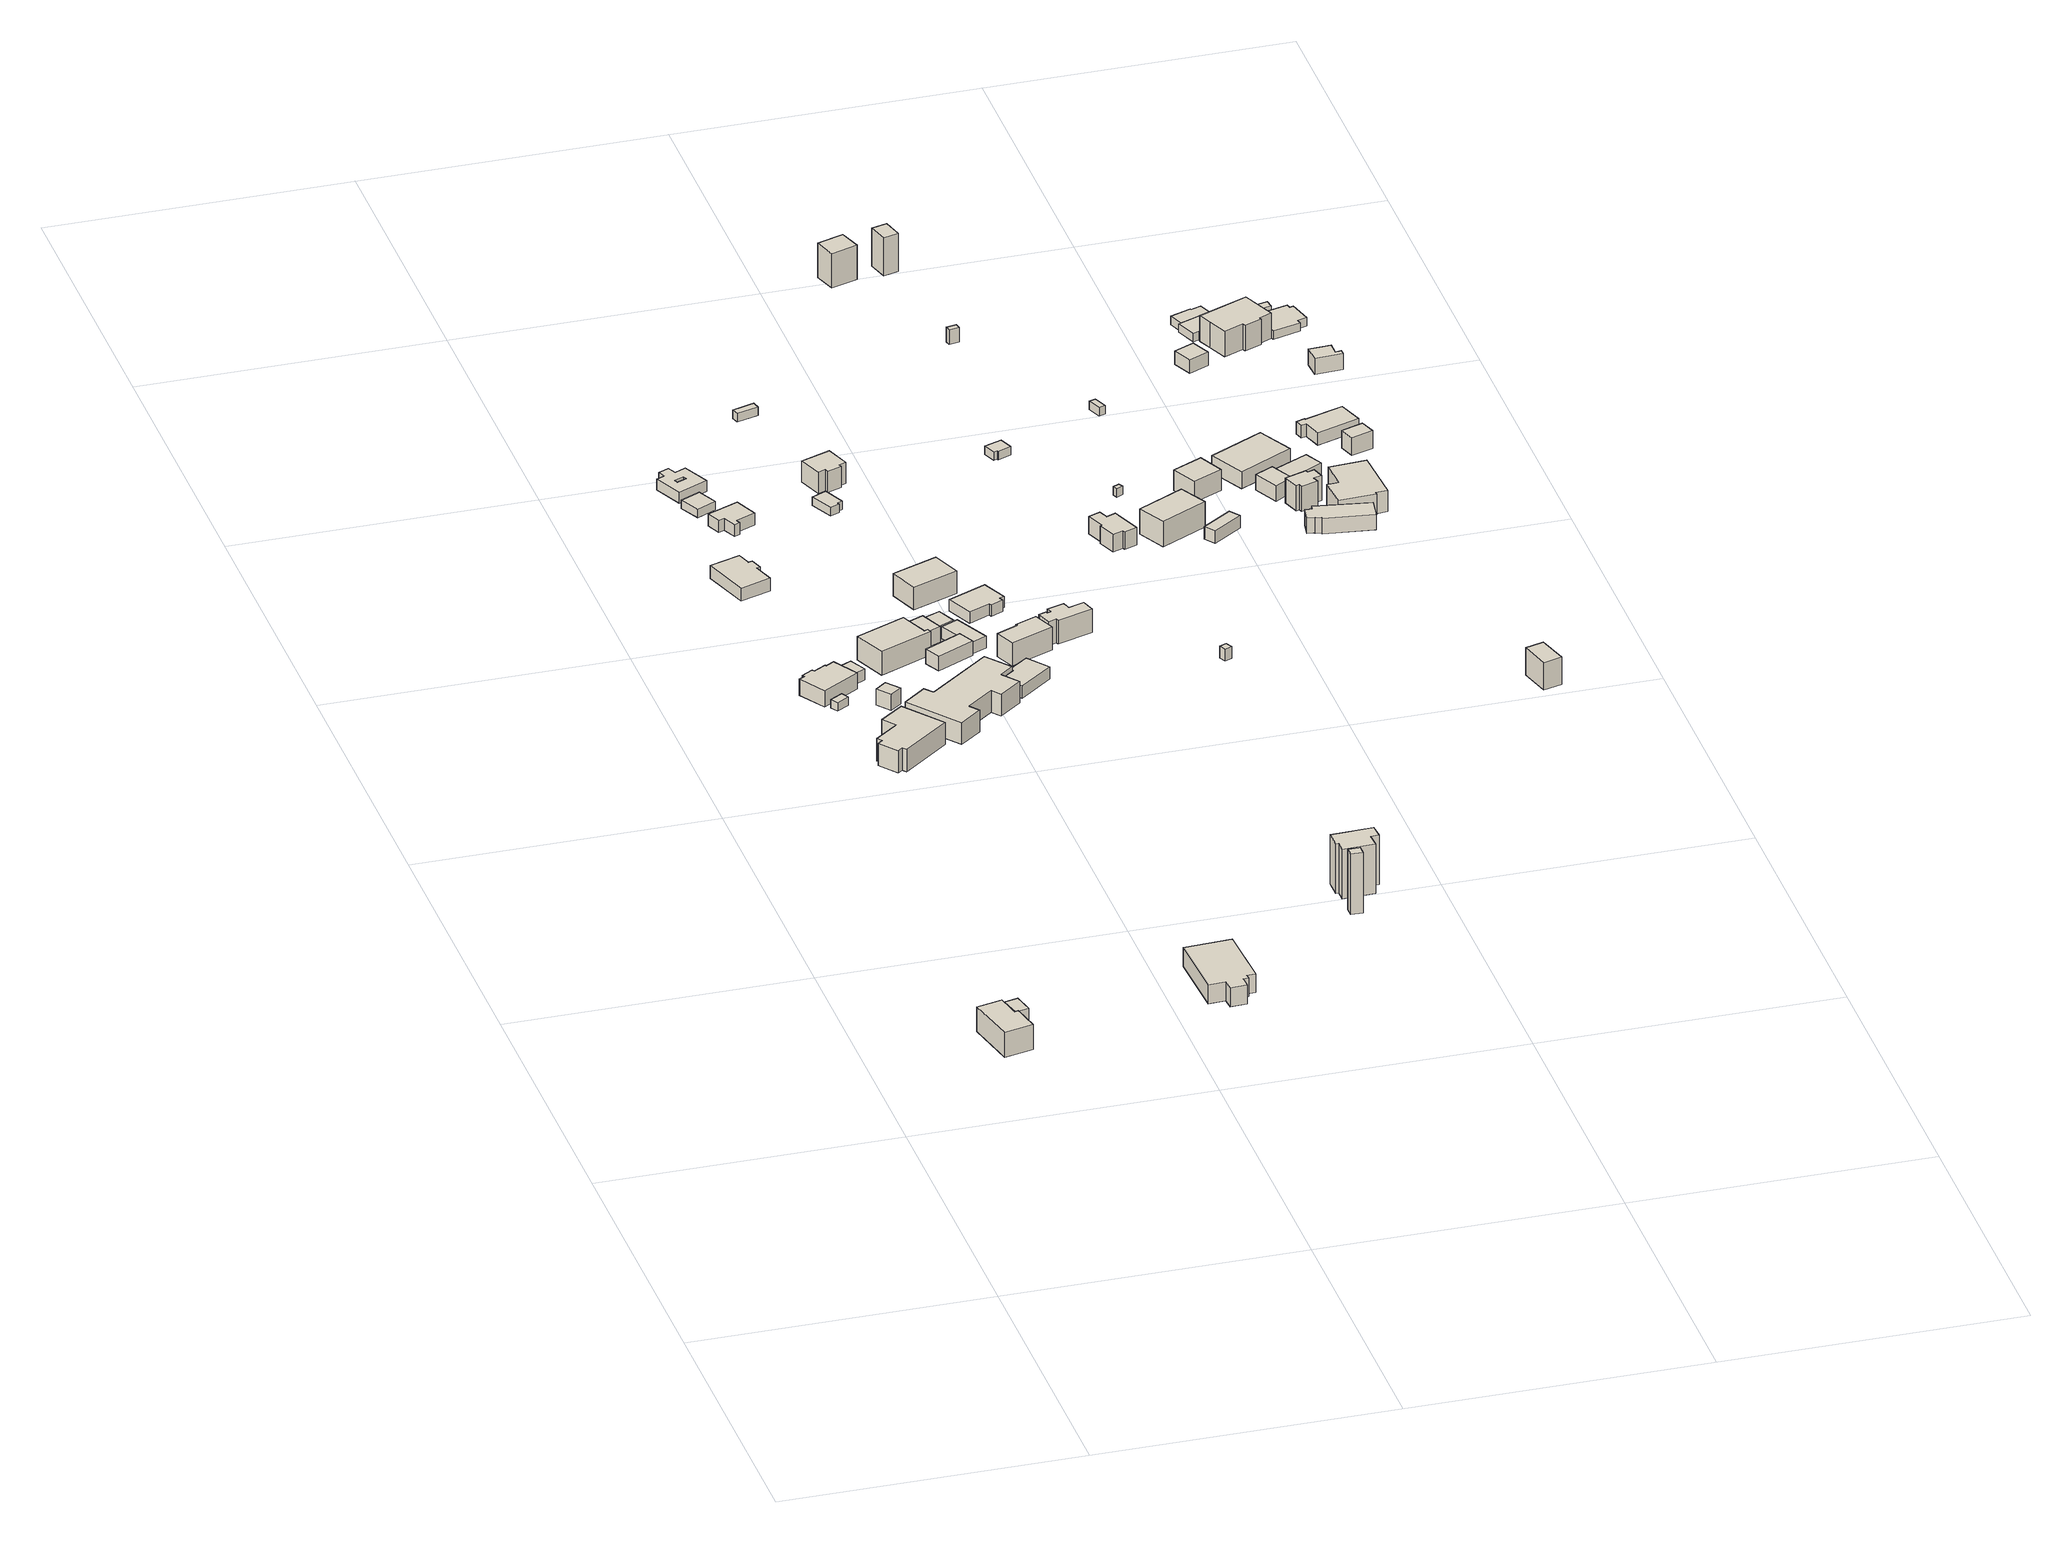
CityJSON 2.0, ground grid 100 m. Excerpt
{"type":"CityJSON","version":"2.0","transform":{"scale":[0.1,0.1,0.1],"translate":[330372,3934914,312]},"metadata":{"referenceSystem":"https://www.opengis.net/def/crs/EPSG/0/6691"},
"CityObjects":{
"building1":{"type":"Building","attributes":{"measuredHeight":9.1,"BuildingIDAttribute.prefecture":"14","BuildingIDAttribute.city":"14151","BuildingDetailAttribute.surveyYear":2015,"BuildingLandSlideRiskAttribute.description":"1","BuildingLandSlideRiskAttribute.areaType":"1"},"geometry":[{"type":"Solid","lod":"1","boundaries":[[[[0,1,2,3,4,5]],[[4,6,7,5]],[[3,8,6,4]],[[2,9,8,3]],[[1,10,9,2]],[[0,11,10,1]],[[5,7,11,0]],[[6,8,9,10,11,7]]]]}]},
"building2":{"type":"Building","attributes":{"usage":"421","measuredHeight":8.4,"storeysAboveGround":2,"BuildingIDAttribute.prefecture":"14","BuildingIDAttribute.city":"14151","BuildingDetailAttribute.totalFloorArea":45.52,"BuildingDetailAttribute.buildingFootprintArea":22.76,"BuildingDetailAttribute.buildingStructureType":"610","BuildingDetailAttribute.buildingStructureOrgType":"2","BuildingDetailAttribute.orgUsage":"120","BuildingDetailAttribute.surveyYear":2015,"BuildingLandSlideRiskAttribute.description":"1","BuildingLandSlideRiskAttribute.areaType":"1"},"geometry":[{"type":"Solid","lod":"1","boundaries":[[[[12,13,14,15]],[[14,16,17,15]],[[13,18,16,14]],[[12,19,18,13]],[[15,17,19,12]],[[16,18,19,17]]]]}]},
"building3":{"type":"Building","attributes":{"measuredHeight":7.9,"BuildingIDAttribute.prefecture":"14","BuildingIDAttribute.city":"14151","BuildingDetailAttribute.surveyYear":2015,"BuildingLandSlideRiskAttribute.description":"1","BuildingLandSlideRiskAttribute.areaType":"1"},"geometry":[{"type":"Solid","lod":"1","boundaries":[[[[20,21,22,23,24,25,26,27,28,29]],[[28,30,31,29]],[[27,32,30,28]],[[26,33,32,27]],[[25,34,33,26]],[[24,35,34,25]],[[23,36,35,24]],[[22,37,36,23]],[[21,38,37,22]],[[20,39,38,21]],[[29,31,39,20]],[[30,32,33,34,35,36,37,38,39,31]]]]}]},
"building4":{"type":"Building","attributes":{"BuildingIDAttribute.prefecture":"14","BuildingIDAttribute.city":"14151","BuildingDetailAttribute.surveyYear":2015,"BuildingLandSlideRiskAttribute.description":"1","BuildingLandSlideRiskAttribute.areaType":"1"},"geometry":[{"type":"Solid","lod":"1","boundaries":[[[[40,41,42,43]],[[42,44,45,43]],[[41,46,44,42]],[[40,47,46,41]],[[43,45,47,40]],[[44,46,47,45]]]]}]},
"building5":{"type":"Building","attributes":{"usage":"402","measuredHeight":10.3,"storeysAboveGround":2,"BuildingIDAttribute.prefecture":"14","BuildingIDAttribute.city":"14151","BuildingDetailAttribute.totalFloorArea":345.62,"BuildingDetailAttribute.buildingFootprintArea":172.81,"BuildingDetailAttribute.buildingStructureType":"601","BuildingDetailAttribute.buildingStructureOrgType":"1","BuildingDetailAttribute.orgUsage":"71","BuildingDetailAttribute.surveyYear":2015,"BuildingLandSlideRiskAttribute.description":"1","BuildingLandSlideRiskAttribute.areaType":"1"},"geometry":[{"type":"Solid","lod":"1","boundaries":[[[[48,49,50,51,52,53,54,55,56,57]],[[56,58,59,57]],[[55,60,58,56]],[[54,61,60,55]],[[53,62,61,54]],[[52,63,62,53]],[[51,64,63,52]],[[50,65,64,51]],[[49,66,65,50]],[[48,67,66,49]],[[57,59,67,48]],[[58,60,61,62,63,64,65,66,67,59]]]]}]},
"building6":{"type":"Building","attributes":{"usage":"451","measuredHeight":7.7,"storeysAboveGround":2,"BuildingIDAttribute.prefecture":"14","BuildingIDAttribute.city":"14151","BuildingDetailAttribute.totalFloorArea":392.8,"BuildingDetailAttribute.buildingFootprintArea":196.4,"BuildingDetailAttribute.buildingStructureType":"601","BuildingDetailAttribute.buildingStructureOrgType":"1","BuildingDetailAttribute.orgUsage":"200","BuildingDetailAttribute.surveyYear":2015,"BuildingLandSlideRiskAttribute.description":"1","BuildingLandSlideRiskAttribute.areaType":"1"},"geometry":[{"type":"Solid","lod":"1","boundaries":[[[[68,69,70,71,72,73,74,75,76,77]],[[76,78,79,77]],[[75,80,78,76]],[[74,81,80,75]],[[73,82,81,74]],[[72,83,82,73]],[[71,84,83,72]],[[70,85,84,71]],[[69,86,85,70]],[[68,87,86,69]],[[77,79,87,68]],[[78,80,81,82,83,84,85,86,87,79]]]]}]},
"building7":{"type":"Building","attributes":{"measuredHeight":6.1,"BuildingIDAttribute.prefecture":"14","BuildingIDAttribute.city":"14151","BuildingDetailAttribute.surveyYear":2015,"BuildingLandSlideRiskAttribute.description":"1","BuildingLandSlideRiskAttribute.areaType":"1"},"geometry":[{"type":"Solid","lod":"1","boundaries":[[[[88,89,90,91]],[[90,92,93,91]],[[89,94,92,90]],[[88,95,94,89]],[[91,93,95,88]],[[92,94,95,93]]]]}]},
"building8":{"type":"Building","attributes":{"measuredHeight":4.6,"BuildingIDAttribute.prefecture":"14","BuildingIDAttribute.city":"14151","BuildingDetailAttribute.surveyYear":2015,"BuildingLandSlideRiskAttribute.description":"1","BuildingLandSlideRiskAttribute.areaType":"1"},"geometry":[{"type":"Solid","lod":"1","boundaries":[[[[96,97,98,99]],[[98,100,101,99]],[[97,102,100,98]],[[96,103,102,97]],[[99,101,103,96]],[[100,102,103,101]]]]}]},
"building9":{"type":"Building","attributes":{"measuredHeight":5.6,"BuildingIDAttribute.prefecture":"14","BuildingIDAttribute.city":"14151","BuildingDetailAttribute.surveyYear":2015},"geometry":[{"type":"Solid","lod":"1","boundaries":[[[[104,105,106,107,108,109,110,111]],[[110,112,113,111]],[[109,114,112,110]],[[108,115,114,109]],[[107,116,115,108]],[[106,117,116,107]],[[105,118,117,106]],[[104,119,118,105]],[[111,113,119,104]],[[112,114,115,116,117,118,119,113]]]]}]},
"building10":{"type":"Building","attributes":{"measuredHeight":11,"BuildingIDAttribute.prefecture":"14","BuildingIDAttribute.city":"14151","BuildingDetailAttribute.surveyYear":2015,"BuildingLandSlideRiskAttribute.description":"1","BuildingLandSlideRiskAttribute.areaType":"1"},"geometry":[{"type":"Solid","lod":"1","boundaries":[[[[120,121,122,123,124,125,126,127,128,129,130,131]],[[130,132,133,131]],[[129,134,132,130]],[[128,135,134,129]],[[127,136,135,128]],[[126,137,136,127]],[[125,138,137,126]],[[124,139,138,125]],[[123,140,139,124]],[[122,141,140,123]],[[121,142,141,122]],[[120,143,142,121]],[[131,133,143,120]],[[132,134,135,136,137,138,139,140,141,142,143,133]]]]}]},
"building11":{"type":"Building","attributes":{"usage":"411","measuredHeight":10.4,"storeysAboveGround":2,"BuildingIDAttribute.prefecture":"14","BuildingIDAttribute.city":"14151","BuildingDetailAttribute.totalFloorArea":304.57,"BuildingDetailAttribute.buildingFootprintArea":152.29,"BuildingDetailAttribute.buildingStructureType":"601","BuildingDetailAttribute.buildingStructureOrgType":"1","BuildingDetailAttribute.orgUsage":"10","BuildingDetailAttribute.surveyYear":2015,"BuildingLandSlideRiskAttribute.description":"1","BuildingLandSlideRiskAttribute.areaType":"1"},"geometry":[{"type":"Solid","lod":"1","boundaries":[[[[144,145,146,147,148,149]],[[148,150,151,149]],[[147,152,150,148]],[[146,153,152,147]],[[145,154,153,146]],[[144,155,154,145]],[[149,151,155,144]],[[150,152,153,154,155,151]]]]}]},
"building12":{"type":"Building","attributes":{"usage":"411","storeysAboveGround":1,"BuildingIDAttribute.prefecture":"14","BuildingIDAttribute.city":"14151","BuildingDetailAttribute.totalFloorArea":54.32,"BuildingDetailAttribute.buildingFootprintArea":54.32,"BuildingDetailAttribute.buildingStructureType":"610","BuildingDetailAttribute.buildingStructureOrgType":"2","BuildingDetailAttribute.orgUsage":"10","BuildingDetailAttribute.surveyYear":2015},"geometry":[{"type":"Solid","lod":"1","boundaries":[[[[156,157,158,159]],[[158,160,161,159]],[[157,162,160,158]],[[156,163,162,157]],[[159,161,163,156]],[[160,162,163,161]]]]}]},
"building13":{"type":"Building","attributes":{"measuredHeight":21.6,"BuildingIDAttribute.prefecture":"14","BuildingIDAttribute.city":"14151","BuildingDetailAttribute.surveyYear":2015,"BuildingLandSlideRiskAttribute.description":"1","BuildingLandSlideRiskAttribute.areaType":"1"},"geometry":[{"type":"Solid","lod":"1","boundaries":[[[[164,165,166,167]],[[166,168,169,167]],[[165,170,168,166]],[[164,171,170,165]],[[167,169,171,164]],[[168,170,171,169]]]]}]},
"building14":{"type":"Building","attributes":{"usage":"411","measuredHeight":4.2,"storeysAboveGround":1,"BuildingIDAttribute.prefecture":"14","BuildingIDAttribute.city":"14151","BuildingDetailAttribute.totalFloorArea":102.5,"BuildingDetailAttribute.buildingFootprintArea":102.5,"BuildingDetailAttribute.buildingStructureType":"601","BuildingDetailAttribute.buildingStructureOrgType":"1","BuildingDetailAttribute.orgUsage":"10","BuildingDetailAttribute.surveyYear":2015},"geometry":[{"type":"Solid","lod":"1","boundaries":[[[[172,173,174,175,176,177,178,179],[180,181,182,183]],[[178,184,185,179]],[[177,186,184,178]],[[176,187,186,177]],[[175,188,187,176]],[[174,189,188,175]],[[173,190,189,174]],[[172,191,190,173]],[[179,185,191,172]],[[182,192,193,183]],[[181,194,192,182]],[[180,195,194,181]],[[183,193,195,180]],[[184,186,187,188,189,190,191,185],[192,194,195,193]]]]}]},
"building15":{"type":"Building","attributes":{"usage":"411","measuredHeight":5.5,"storeysAboveGround":1,"BuildingIDAttribute.prefecture":"14","BuildingIDAttribute.city":"14151","BuildingDetailAttribute.totalFloorArea":79.66,"BuildingDetailAttribute.buildingFootprintArea":79.66,"BuildingDetailAttribute.buildingStructureType":"601","BuildingDetailAttribute.buildingStructureOrgType":"1","BuildingDetailAttribute.orgUsage":"10","BuildingDetailAttribute.surveyYear":2015},"geometry":[{"type":"Solid","lod":"1","boundaries":[[[[196,197,198,199,200,201,202,203]],[[202,204,205,203]],[[201,206,204,202]],[[200,207,206,201]],[[199,208,207,200]],[[198,209,208,199]],[[197,210,209,198]],[[196,211,210,197]],[[203,205,211,196]],[[204,206,207,208,209,210,211,205]]]]}]},
"building16":{"type":"Building","attributes":{"usage":"411","measuredHeight":6,"storeysAboveGround":2,"BuildingIDAttribute.prefecture":"14","BuildingIDAttribute.city":"14151","BuildingDetailAttribute.totalFloorArea":117.2,"BuildingDetailAttribute.buildingFootprintArea":58.6,"BuildingDetailAttribute.buildingStructureType":"601","BuildingDetailAttribute.buildingStructureOrgType":"1","BuildingDetailAttribute.orgUsage":"10","BuildingDetailAttribute.surveyYear":2015,"BuildingLandSlideRiskAttribute.description":"1","BuildingLandSlideRiskAttribute.areaType":"1"},"geometry":[{"type":"Solid","lod":"1","boundaries":[[[[212,213,214,215]],[[214,216,217,215]],[[213,218,216,214]],[[212,219,218,213]],[[215,217,219,212]],[[216,218,219,217]]]]}]},
"building17":{"type":"Building","attributes":{"usage":"411","measuredHeight":6.8,"storeysAboveGround":2,"BuildingIDAttribute.prefecture":"14","BuildingIDAttribute.city":"14151","BuildingDetailAttribute.totalFloorArea":72.19,"BuildingDetailAttribute.buildingFootprintArea":36.1,"BuildingDetailAttribute.buildingStructureType":"601","BuildingDetailAttribute.buildingStructureOrgType":"1","BuildingDetailAttribute.orgUsage":"10","BuildingDetailAttribute.surveyYear":2015,"BuildingLandSlideRiskAttribute.description":"1","BuildingLandSlideRiskAttribute.areaType":"1"},"geometry":[{"type":"Solid","lod":"1","boundaries":[[[[220,221,222,223]],[[222,224,225,223]],[[221,226,224,222]],[[220,227,226,221]],[[223,225,227,220]],[[224,226,227,225]]]]}]},
"building18":{"type":"Building","attributes":{"measuredHeight":5.1,"BuildingIDAttribute.prefecture":"14","BuildingIDAttribute.city":"14151","BuildingDetailAttribute.surveyYear":2015,"BuildingLandSlideRiskAttribute.description":"1","BuildingLandSlideRiskAttribute.areaType":"1"},"geometry":[{"type":"Solid","lod":"1","boundaries":[[[[228,229,230,231,232,233]],[[232,234,235,233]],[[231,236,234,232]],[[230,237,236,231]],[[229,238,237,230]],[[228,239,238,229]],[[233,235,239,228]],[[234,236,237,238,239,235]]]]}]},
"building19":{"type":"Building","attributes":{"usage":"411","measuredHeight":7,"storeysAboveGround":2,"BuildingIDAttribute.prefecture":"14","BuildingIDAttribute.city":"14151","BuildingDetailAttribute.totalFloorArea":61.31,"BuildingDetailAttribute.buildingFootprintArea":30.65,"BuildingDetailAttribute.buildingStructureType":"601","BuildingDetailAttribute.buildingStructureOrgType":"1","BuildingDetailAttribute.orgUsage":"10","BuildingDetailAttribute.surveyYear":2015,"BuildingLandSlideRiskAttribute.description":"1","BuildingLandSlideRiskAttribute.areaType":"1"},"geometry":[{"type":"Solid","lod":"1","boundaries":[[[[240,241,242,243]],[[242,244,245,243]],[[241,246,244,242]],[[240,247,246,241]],[[243,245,247,240]],[[244,246,247,245]]]]}]},
"building20":{"type":"Building","attributes":{"usage":"411","measuredHeight":4.9,"storeysAboveGround":1,"BuildingIDAttribute.prefecture":"14","BuildingIDAttribute.city":"14151","BuildingDetailAttribute.totalFloorArea":67.78,"BuildingDetailAttribute.buildingFootprintArea":67.78,"BuildingDetailAttribute.buildingStructureType":"601","BuildingDetailAttribute.buildingStructureOrgType":"1","BuildingDetailAttribute.orgUsage":"10","BuildingDetailAttribute.surveyYear":2015,"BuildingLandSlideRiskAttribute.description":"1","BuildingLandSlideRiskAttribute.areaType":"1"},"geometry":[{"type":"Solid","lod":"1","boundaries":[[[[248,249,250,251]],[[250,252,253,251]],[[249,254,252,250]],[[248,255,254,249]],[[251,253,255,248]],[[252,254,255,253]]]]}]},
"building21":{"type":"Building","attributes":{"usage":"411","measuredHeight":17.6,"storeysAboveGround":2,"BuildingIDAttribute.prefecture":"14","BuildingIDAttribute.city":"14151","BuildingDetailAttribute.totalFloorArea":168.81,"BuildingDetailAttribute.buildingFootprintArea":84.4,"BuildingDetailAttribute.buildingStructureType":"610","BuildingDetailAttribute.buildingStructureOrgType":"2","BuildingDetailAttribute.orgUsage":"10","BuildingDetailAttribute.surveyYear":2015,"BuildingLandSlideRiskAttribute.description":"1","BuildingLandSlideRiskAttribute.areaType":"1"},"geometry":[{"type":"Solid","lod":"1","boundaries":[[[[256,257,258,259,260,261,262,263]],[[262,264,265,263]],[[261,266,264,262]],[[260,267,266,261]],[[259,268,267,260]],[[258,269,268,259]],[[257,270,269,258]],[[256,271,270,257]],[[263,265,271,256]],[[264,266,267,268,269,270,271,265]]]]}]},
"building22":{"type":"Building","attributes":{"measuredHeight":9.7,"BuildingIDAttribute.prefecture":"14","BuildingIDAttribute.city":"14151","BuildingDetailAttribute.surveyYear":2015,"BuildingLandSlideRiskAttribute.description":"1","BuildingLandSlideRiskAttribute.areaType":"1"},"geometry":[{"type":"Solid","lod":"1","boundaries":[[[[272,273,274,275,276,277]],[[276,278,279,277]],[[275,280,278,276]],[[274,281,280,275]],[[273,282,281,274]],[[272,283,282,273]],[[277,279,283,272]],[[278,280,281,282,283,279]]]]}]},
"building23":{"type":"Building","attributes":{"usage":"411","measuredHeight":9.3,"storeysAboveGround":1,"BuildingIDAttribute.prefecture":"14","BuildingIDAttribute.city":"14151","BuildingDetailAttribute.totalFloorArea":144.88,"BuildingDetailAttribute.buildingFootprintArea":144.88,"BuildingDetailAttribute.buildingStructureType":"601","BuildingDetailAttribute.buildingStructureOrgType":"1","BuildingDetailAttribute.orgUsage":"10","BuildingDetailAttribute.surveyYear":2015},"geometry":[{"type":"Solid","lod":"1","boundaries":[[[[284,285,286,287]],[[286,288,289,287]],[[285,290,288,286]],[[284,291,290,285]],[[287,289,291,284]],[[288,290,291,289]]]]}]},
"building24":{"type":"Building","attributes":{"measuredHeight":4.9,"BuildingIDAttribute.prefecture":"14","BuildingIDAttribute.city":"14151","BuildingDetailAttribute.surveyYear":2015},"geometry":[{"type":"Solid","lod":"1","boundaries":[[[[292,293,294,295]],[[294,296,297,295]],[[293,298,296,294]],[[292,299,298,293]],[[295,297,299,292]],[[296,298,299,297]]]]}]},
"building25":{"type":"Building","attributes":{"usage":"451","storeysAboveGround":1,"BuildingIDAttribute.prefecture":"14","BuildingIDAttribute.city":"14151","BuildingDetailAttribute.totalFloorArea":22.84,"BuildingDetailAttribute.buildingFootprintArea":22.84,"BuildingDetailAttribute.buildingStructureType":"610","BuildingDetailAttribute.buildingStructureOrgType":"2","BuildingDetailAttribute.orgUsage":"200","BuildingDetailAttribute.surveyYear":2015},"geometry":[{"type":"Solid","lod":"1","boundaries":[[[[300,301,302,303,304,305]],[[304,306,307,305]],[[303,308,306,304]],[[302,309,308,303]],[[301,310,309,302]],[[300,311,310,301]],[[305,307,311,300]],[[306,308,309,310,311,307]]]]}]},
"building26":{"type":"Building","attributes":{"usage":"451","measuredHeight":5.4,"storeysAboveGround":1,"BuildingIDAttribute.prefecture":"14","BuildingIDAttribute.city":"14151","BuildingDetailAttribute.totalFloorArea":119.44,"BuildingDetailAttribute.buildingFootprintArea":119.44,"BuildingDetailAttribute.buildingStructureType":"601","BuildingDetailAttribute.buildingStructureOrgType":"1","BuildingDetailAttribute.orgUsage":"200","BuildingDetailAttribute.surveyYear":2015},"geometry":[{"type":"Solid","lod":"1","boundaries":[[[[312,313,314,315,316,317,318,319]],[[318,320,321,319]],[[317,322,320,318]],[[316,323,322,317]],[[315,324,323,316]],[[314,325,324,315]],[[313,326,325,314]],[[312,327,326,313]],[[319,321,327,312]],[[320,322,323,324,325,326,327,321]]]]}]},
"building27":{"type":"Building","attributes":{"usage":"402","measuredHeight":9.4,"storeysAboveGround":2,"BuildingIDAttribute.prefecture":"14","BuildingIDAttribute.city":"14151","BuildingDetailAttribute.totalFloorArea":169.66,"BuildingDetailAttribute.buildingFootprintArea":84.83,"BuildingDetailAttribute.buildingStructureType":"610","BuildingDetailAttribute.buildingStructureOrgType":"2","BuildingDetailAttribute.orgUsage":"191","BuildingDetailAttribute.surveyYear":2015,"BuildingLandSlideRiskAttribute.description":"1","BuildingLandSlideRiskAttribute.areaType":"1"},"geometry":[{"type":"Solid","lod":"1","boundaries":[[[[328,329,330,331,332,333,334,335,336,337,338,339]],[[338,340,341,339]],[[337,342,340,338]],[[336,343,342,337]],[[335,344,343,336]],[[334,345,344,335]],[[333,346,345,334]],[[332,347,346,333]],[[331,348,347,332]],[[330,349,348,331]],[[329,350,349,330]],[[328,351,350,329]],[[339,341,351,328]],[[340,342,343,344,345,346,347,348,349,350,351,341]]]]}]},
"building28":{"type":"Building","attributes":{"usage":"411","measuredHeight":8.3,"storeysAboveGround":2,"BuildingIDAttribute.prefecture":"14","BuildingIDAttribute.city":"14151","BuildingDetailAttribute.totalFloorArea":165.78,"BuildingDetailAttribute.buildingFootprintArea":82.89,"BuildingDetailAttribute.buildingStructureType":"601","BuildingDetailAttribute.buildingStructureOrgType":"1","BuildingDetailAttribute.orgUsage":"10","BuildingDetailAttribute.surveyYear":2015},"geometry":[{"type":"Solid","lod":"1","boundaries":[[[[352,353,354,355,356,357,358,359]],[[358,360,361,359]],[[357,362,360,358]],[[356,363,362,357]],[[355,364,363,356]],[[354,365,364,355]],[[353,366,365,354]],[[352,367,366,353]],[[359,361,367,352]],[[360,362,363,364,365,366,367,361]]]]}]},
"building29":{"type":"Building","attributes":{"BuildingIDAttribute.prefecture":"14","BuildingIDAttribute.city":"14151","BuildingDetailAttribute.surveyYear":2015},"geometry":[{"type":"Solid","lod":"1","boundaries":[[[[368,369,370,371]],[[370,372,373,371]],[[369,374,372,370]],[[368,375,374,369]],[[371,373,375,368]],[[372,374,375,373]]]]}]},
"building30":{"type":"Building","attributes":{"name":"261","usage":"421","measuredHeight":8.3,"storeysAboveGround":2,"BuildingIDAttribute.prefecture":"14","BuildingIDAttribute.city":"14151","BuildingDetailAttribute.totalFloorArea":171.94,"BuildingDetailAttribute.buildingFootprintArea":85.97,"BuildingDetailAttribute.buildingStructureType":"601","BuildingDetailAttribute.buildingStructureOrgType":"1","BuildingDetailAttribute.orgUsage":"120","BuildingDetailAttribute.surveyYear":2015},"geometry":[{"type":"Solid","lod":"1","boundaries":[[[[376,377,378,379,380,381,382,383,384,385]],[[384,386,387,385]],[[383,388,386,384]],[[382,389,388,383]],[[381,390,389,382]],[[380,391,390,381]],[[379,392,391,380]],[[378,393,392,379]],[[377,394,393,378]],[[376,395,394,377]],[[385,387,395,376]],[[386,388,389,390,391,392,393,394,395,387]]]]}]},
"building31":{"type":"Building","attributes":{"BuildingIDAttribute.prefecture":"14","BuildingIDAttribute.city":"14151","BuildingDetailAttribute.surveyYear":2015},"geometry":[{"type":"Solid","lod":"1","boundaries":[[[[396,397,398,399,400,401]],[[400,402,403,401]],[[399,404,402,400]],[[398,405,404,399]],[[397,406,405,398]],[[396,407,406,397]],[[401,403,407,396]],[[402,404,405,406,407,403]]]]}]},
"building32":{"type":"Building","attributes":{"usage":"451","measuredHeight":10.5,"storeysAboveGround":1,"BuildingIDAttribute.prefecture":"14","BuildingIDAttribute.city":"14151","BuildingDetailAttribute.totalFloorArea":67.48,"BuildingDetailAttribute.buildingFootprintArea":67.48,"BuildingDetailAttribute.buildingStructureType":"601","BuildingDetailAttribute.buildingStructureOrgType":"1","BuildingDetailAttribute.orgUsage":"200","BuildingDetailAttribute.surveyYear":2015},"geometry":[{"type":"Solid","lod":"1","boundaries":[[[[408,409,410,411]],[[410,412,413,411]],[[409,414,412,410]],[[408,415,414,409]],[[411,413,415,408]],[[412,414,415,413]]]]}]},
"building33":{"type":"Building","attributes":{"usage":"411","measuredHeight":10.6,"storeysAboveGround":1,"BuildingIDAttribute.prefecture":"14","BuildingIDAttribute.city":"14151","BuildingDetailAttribute.totalFloorArea":154.77,"BuildingDetailAttribute.buildingFootprintArea":154.77,"BuildingDetailAttribute.buildingStructureType":"601","BuildingDetailAttribute.buildingStructureOrgType":"1","BuildingDetailAttribute.orgUsage":"10","BuildingDetailAttribute.surveyYear":2015},"geometry":[{"type":"Solid","lod":"1","boundaries":[[[[416,417,418,419]],[[418,420,421,419]],[[417,422,420,418]],[[416,423,422,417]],[[419,421,423,416]],[[420,422,423,421]]]]}]},
"building34":{"type":"Building","attributes":{"BuildingIDAttribute.prefecture":"14","BuildingIDAttribute.city":"14151","BuildingDetailAttribute.surveyYear":2015},"geometry":[{"type":"Solid","lod":"1","boundaries":[[[[424,425,426,427]],[[426,428,429,427]],[[425,430,428,426]],[[424,431,430,425]],[[427,429,431,424]],[[428,430,431,429]]]]}]},
"building35":{"type":"Building","attributes":{"usage":"411","measuredHeight":5.2,"storeysAboveGround":1,"BuildingIDAttribute.prefecture":"14","BuildingIDAttribute.city":"14151","BuildingDetailAttribute.totalFloorArea":41.01,"BuildingDetailAttribute.buildingFootprintArea":41.01,"BuildingDetailAttribute.buildingStructureType":"601","BuildingDetailAttribute.buildingStructureOrgType":"1","BuildingDetailAttribute.orgUsage":"10","BuildingDetailAttribute.surveyYear":2015,"BuildingLandSlideRiskAttribute.description":"1","BuildingLandSlideRiskAttribute.areaType":"1"},"geometry":[{"type":"Solid","lod":"1","boundaries":[[[[432,433,434,435]],[[434,436,437,435]],[[433,438,436,434]],[[432,439,438,433]],[[435,437,439,432]],[[436,438,439,437]]]]}]},
"building36":{"type":"Building","attributes":{"measuredHeight":5.4,"BuildingIDAttribute.prefecture":"14","BuildingIDAttribute.city":"14151","BuildingDetailAttribute.surveyYear":2015,"BuildingLandSlideRiskAttribute.description":"1","BuildingLandSlideRiskAttribute.areaType":"1"},"geometry":[{"type":"Solid","lod":"1","boundaries":[[[[440,441,442,443]],[[442,444,445,443]],[[441,446,444,442]],[[440,447,446,441]],[[443,445,447,440]],[[444,446,447,445]]]]}]},
"building37":{"type":"Building","attributes":{"usage":"411","measuredHeight":8.5,"storeysAboveGround":1,"BuildingIDAttribute.prefecture":"14","BuildingIDAttribute.city":"14151","BuildingDetailAttribute.totalFloorArea":88.94,"BuildingDetailAttribute.buildingFootprintArea":88.94,"BuildingDetailAttribute.buildingStructureType":"601","BuildingDetailAttribute.buildingStructureOrgType":"1","BuildingDetailAttribute.orgUsage":"10","BuildingDetailAttribute.surveyYear":2015},"geometry":[{"type":"Solid","lod":"1","boundaries":[[[[448,449,450,451]],[[450,452,453,451]],[[449,454,452,450]],[[448,455,454,449]],[[451,453,455,448]],[[452,454,455,453]]]]}]},
"building38":{"type":"Building","attributes":{"BuildingIDAttribute.prefecture":"14","BuildingIDAttribute.city":"14151","BuildingDetailAttribute.surveyYear":2015},"geometry":[{"type":"Solid","lod":"1","boundaries":[[[[456,457,458,459]],[[458,460,461,459]],[[457,462,460,458]],[[456,463,462,457]],[[459,461,463,456]],[[460,462,463,461]]]]}]},
"building39":{"type":"Building","attributes":{"usage":"411","measuredHeight":6.7,"storeysAboveGround":2,"BuildingIDAttribute.prefecture":"14","BuildingIDAttribute.city":"14151","BuildingDetailAttribute.totalFloorArea":215.51,"BuildingDetailAttribute.buildingFootprintArea":107.75,"BuildingDetailAttribute.buildingStructureType":"601","BuildingDetailAttribute.buildingStructureOrgType":"1","BuildingDetailAttribute.orgUsage":"10","BuildingDetailAttribute.surveyYear":2015,"BuildingLandSlideRiskAttribute.description":"1","BuildingLandSlideRiskAttribute.areaType":"1"},"geometry":[{"type":"Solid","lod":"1","boundaries":[[[[464,465,466,467,468,469,470,471,472,473]],[[472,474,475,473]],[[471,476,474,472]],[[470,477,476,471]],[[469,478,477,470]],[[468,479,478,469]],[[467,480,479,468]],[[466,481,480,467]],[[465,482,481,466]],[[464,483,482,465]],[[473,475,483,464]],[[474,476,477,478,479,480,481,482,483,475]]]]}]},
"building40":{"type":"Building","attributes":{"usage":"411","measuredHeight":6.5,"storeysAboveGround":1,"BuildingIDAttribute.prefecture":"14","BuildingIDAttribute.city":"14151","BuildingDetailAttribute.totalFloorArea":51.52,"BuildingDetailAttribute.buildingFootprintArea":51.52,"BuildingDetailAttribute.buildingStructureType":"601","BuildingDetailAttribute.buildingStructureOrgType":"1","BuildingDetailAttribute.orgUsage":"10","BuildingDetailAttribute.surveyYear":2015,"BuildingLandSlideRiskAttribute.description":"1","BuildingLandSlideRiskAttribute.areaType":"1"},"geometry":[{"type":"Solid","lod":"1","boundaries":[[[[484,485,486,487]],[[486,488,489,487]],[[485,490,488,486]],[[484,491,490,485]],[[487,489,491,484]],[[488,490,491,489]]]]}]},
"building41":{"type":"Building","attributes":{"usage":"411","measuredHeight":9.9,"storeysAboveGround":1,"BuildingIDAttribute.prefecture":"14","BuildingIDAttribute.city":"14151","BuildingDetailAttribute.totalFloorArea":34.02,"BuildingDetailAttribute.buildingFootprintArea":34.02,"BuildingDetailAttribute.buildingStructureType":"601","BuildingDetailAttribute.buildingStructureOrgType":"1","BuildingDetailAttribute.orgUsage":"10","BuildingDetailAttribute.surveyYear":2015,"BuildingLandSlideRiskAttribute.description":"1","BuildingLandSlideRiskAttribute.areaType":"1"},"geometry":[{"type":"Solid","lod":"1","boundaries":[[[[492,493,494,495,496,497,498,499,500,501]],[[500,502,503,501]],[[499,504,502,500]],[[498,505,504,499]],[[497,506,505,498]],[[496,507,506,497]],[[495,508,507,496]],[[494,509,508,495]],[[493,510,509,494]],[[492,511,510,493]],[[501,503,511,492]],[[502,504,505,506,507,508,509,510,511,503]]]]}]},
"building42":{"type":"Building","attributes":{"usage":"411","measuredHeight":9.2,"storeysAboveGround":2,"BuildingIDAttribute.prefecture":"14","BuildingIDAttribute.city":"14151","BuildingDetailAttribute.totalFloorArea":381.03,"BuildingDetailAttribute.buildingFootprintArea":190.51,"BuildingDetailAttribute.buildingStructureType":"601","BuildingDetailAttribute.buildingStructureOrgType":"1","BuildingDetailAttribute.orgUsage":"10","BuildingDetailAttribute.surveyYear":2015,"BuildingLandSlideRiskAttribute.description":"1","BuildingLandSlideRiskAttribute.areaType":"1"},"geometry":[{"type":"Solid","lod":"1","boundaries":[[[[512,513,514,515]],[[514,516,517,515]],[[513,518,516,514]],[[512,519,518,513]],[[515,517,519,512]],[[516,518,519,517]]]]}]},
"building43":{"type":"Building","attributes":{"usage":"411","measuredHeight":5,"storeysAboveGround":2,"BuildingIDAttribute.prefecture":"14","BuildingIDAttribute.city":"14151","BuildingDetailAttribute.totalFloorArea":133.33,"BuildingDetailAttribute.buildingFootprintArea":66.67,"BuildingDetailAttribute.buildingStructureType":"601","BuildingDetailAttribute.buildingStructureOrgType":"1","BuildingDetailAttribute.orgUsage":"10","BuildingDetailAttribute.surveyYear":2015,"BuildingLandSlideRiskAttribute.description":"1","BuildingLandSlideRiskAttribute.areaType":"1"},"geometry":[{"type":"Solid","lod":"1","boundaries":[[[[520,521,522,523]],[[522,524,525,523]],[[521,526,524,522]],[[520,527,526,521]],[[523,525,527,520]],[[524,526,527,525]]]]}]},
"building44":{"type":"Building","attributes":{"usage":"411","measuredHeight":9.2,"storeysAboveGround":2,"BuildingIDAttribute.prefecture":"14","BuildingIDAttribute.city":"14151","BuildingDetailAttribute.totalFloorArea":488.78,"BuildingDetailAttribute.buildingFootprintArea":244.39,"BuildingDetailAttribute.buildingStructureType":"601","BuildingDetailAttribute.buildingStructureOrgType":"1","BuildingDetailAttribute.orgUsage":"10","BuildingDetailAttribute.surveyYear":2015,"BuildingLandSlideRiskAttribute.description":"1","BuildingLandSlideRiskAttribute.areaType":"1"},"geometry":[{"type":"Solid","lod":"1","boundaries":[[[[528,529,530,531,532,533,534,535]],[[534,536,537,535]],[[533,538,536,534]],[[532,539,538,533]],[[531,540,539,532]],[[530,541,540,531]],[[529,542,541,530]],[[528,543,542,529]],[[535,537,543,528]],[[536,538,539,540,541,542,543,537]]]]}]},
"building45":{"type":"Building","attributes":{"measuredHeight":5.4,"BuildingIDAttribute.prefecture":"14","BuildingIDAttribute.city":"14151","BuildingDetailAttribute.surveyYear":2015,"BuildingLandSlideRiskAttribute.description":"1","BuildingLandSlideRiskAttribute.areaType":"1"},"geometry":[{"type":"Solid","lod":"1","boundaries":[[[[544,545,546,547]],[[546,548,549,547]],[[545,550,548,546]],[[544,551,550,545]],[[547,549,551,544]],[[548,550,551,549]]]]}]},
"building46":{"type":"Building","attributes":{"measuredHeight":12.7,"BuildingIDAttribute.prefecture":"14","BuildingIDAttribute.city":"14151","BuildingDetailAttribute.surveyYear":2015,"BuildingLandSlideRiskAttribute.description":"1","BuildingLandSlideRiskAttribute.areaType":"1"},"geometry":[{"type":"Solid","lod":"1","boundaries":[[[[552,553,554,555]],[[554,556,557,555]],[[553,558,556,554]],[[552,559,558,553]],[[555,557,559,552]],[[556,558,559,557]]]]}]},
"building47":{"type":"Building","attributes":{"usage":"411","measuredHeight":5.2,"storeysAboveGround":1,"BuildingIDAttribute.prefecture":"14","BuildingIDAttribute.city":"14151","BuildingDetailAttribute.totalFloorArea":113.53,"BuildingDetailAttribute.buildingFootprintArea":113.53,"BuildingDetailAttribute.buildingStructureType":"601","BuildingDetailAttribute.buildingStructureOrgType":"1","BuildingDetailAttribute.orgUsage":"10","BuildingDetailAttribute.surveyYear":2015,"BuildingLandSlideRiskAttribute.description":"1","BuildingLandSlideRiskAttribute.areaType":"1"},"geometry":[{"type":"Solid","lod":"1","boundaries":[[[[560,561,562,563,564,565,566,567]],[[566,568,569,567]],[[565,570,568,566]],[[564,571,570,565]],[[563,572,571,564]],[[562,573,572,563]],[[561,574,573,562]],[[560,575,574,561]],[[567,569,575,560]],[[568,570,571,572,573,574,575,569]]]]}]},
"building48":{"type":"Building","attributes":{"usage":"411","measuredHeight":6.9,"storeysAboveGround":2,"BuildingIDAttribute.prefecture":"14","BuildingIDAttribute.city":"14151","BuildingDetailAttribute.totalFloorArea":58.95,"BuildingDetailAttribute.buildingFootprintArea":29.48,"BuildingDetailAttribute.buildingStructureType":"601","BuildingDetailAttribute.buildingStructureOrgType":"1","BuildingDetailAttribute.orgUsage":"10","BuildingDetailAttribute.surveyYear":2015,"BuildingLandSlideRiskAttribute.description":"1","BuildingLandSlideRiskAttribute.areaType":"1"},"geometry":[{"type":"Solid","lod":"1","boundaries":[[[[576,577,578,579]],[[578,580,581,579]],[[577,582,580,578]],[[576,583,582,577]],[[579,581,583,576]],[[580,582,583,581]]]]}]},
"building49":{"type":"Building","attributes":{"BuildingIDAttribute.prefecture":"14","BuildingIDAttribute.city":"14151","BuildingDetailAttribute.surveyYear":2015,"BuildingLandSlideRiskAttribute.description":"1","BuildingLandSlideRiskAttribute.areaType":"1"},"geometry":[{"type":"Solid","lod":"1","boundaries":[[[[584,585,586,587,588,589]],[[588,590,591,589]],[[587,592,590,588]],[[586,593,592,587]],[[585,594,593,586]],[[584,595,594,585]],[[589,591,595,584]],[[590,592,593,594,595,591]]]]}]},
"building50":{"type":"Building","attributes":{"usage":"411","storeysAboveGround":1,"BuildingIDAttribute.prefecture":"14","BuildingIDAttribute.city":"14151","BuildingDetailAttribute.totalFloorArea":80.38,"BuildingDetailAttribute.buildingFootprintArea":80.38,"BuildingDetailAttribute.buildingStructureType":"601","BuildingDetailAttribute.buildingStructureOrgType":"1","BuildingDetailAttribute.orgUsage":"10","BuildingDetailAttribute.surveyYear":2015,"BuildingLandSlideRiskAttribute.description":"1","BuildingLandSlideRiskAttribute.areaType":"1"},"geometry":[{"type":"Solid","lod":"1","boundaries":[[[[596,597,598,599,600,601]],[[600,602,603,601]],[[599,604,602,600]],[[598,605,604,599]],[[597,606,605,598]],[[596,607,606,597]],[[601,603,607,596]],[[602,604,605,606,607,603]]]]}]},
"building51":{"type":"Building","attributes":{"usage":"411","measuredHeight":10.8,"storeysAboveGround":2,"BuildingIDAttribute.prefecture":"14","BuildingIDAttribute.city":"14151","BuildingDetailAttribute.totalFloorArea":382.19,"BuildingDetailAttribute.buildingFootprintArea":191.09,"BuildingDetailAttribute.buildingStructureType":"601","BuildingDetailAttribute.buildingStructureOrgType":"1","BuildingDetailAttribute.orgUsage":"10","BuildingDetailAttribute.surveyYear":2015,"BuildingLandSlideRiskAttribute.description":"1","BuildingLandSlideRiskAttribute.areaType":"1"},"geometry":[{"type":"Solid","lod":"1","boundaries":[[[[608,609,610,611,612,613,614,615,616]],[[615,617,618,616]],[[614,619,617,615]],[[613,620,619,614]],[[612,621,620,613]],[[611,622,621,612]],[[610,623,622,611]],[[609,624,623,610]],[[608,625,624,609]],[[616,618,625,608]],[[617,619,620,621,622,623,624,625,618]]]]}]},
"building52":{"type":"Building","attributes":{"measuredHeight":13.8,"BuildingIDAttribute.prefecture":"14","BuildingIDAttribute.city":"14151","BuildingDetailAttribute.surveyYear":2015,"BuildingLandSlideRiskAttribute.description":"1","BuildingLandSlideRiskAttribute.areaType":"1"},"geometry":[{"type":"Solid","lod":"1","boundaries":[[[[626,627,628,629]],[[628,630,631,629]],[[627,632,630,628]],[[626,633,632,627]],[[629,631,633,626]],[[630,632,633,631]]]]}]},
"building53":{"type":"Building","attributes":{"BuildingIDAttribute.prefecture":"14","BuildingIDAttribute.city":"14151","BuildingDetailAttribute.surveyYear":2015,"BuildingLandSlideRiskAttribute.description":"1","BuildingLandSlideRiskAttribute.areaType":"1"},"geometry":[{"type":"Solid","lod":"1","boundaries":[[[[634,635,636,637]],[[636,638,639,637]],[[635,640,638,636]],[[634,641,640,635]],[[637,639,641,634]],[[638,640,641,639]]]]}]},
"building54":{"type":"Building","attributes":{"usage":"411","measuredHeight":6.6,"storeysAboveGround":1,"BuildingIDAttribute.prefecture":"14","BuildingIDAttribute.city":"14151","BuildingDetailAttribute.totalFloorArea":38.24,"BuildingDetailAttribute.buildingFootprintArea":38.24,"BuildingDetailAttribute.buildingStructureType":"601","BuildingDetailAttribute.buildingStructureOrgType":"1","BuildingDetailAttribute.orgUsage":"10","BuildingDetailAttribute.surveyYear":2015,"BuildingLandSlideRiskAttribute.description":"1","BuildingLandSlideRiskAttribute.areaType":"1"},"geometry":[{"type":"Solid","lod":"1","boundaries":[[[[642,643,644,645,646,647]],[[646,648,649,647]],[[645,650,648,646]],[[644,651,650,645]],[[643,652,651,644]],[[642,653,652,643]],[[647,649,653,642]],[[648,650,651,652,653,649]]]]}]},
"building55":{"type":"Building","attributes":{"BuildingIDAttribute.prefecture":"14","BuildingIDAttribute.city":"14151","BuildingDetailAttribute.surveyYear":2015,"BuildingLandSlideRiskAttribute.description":"1","BuildingLandSlideRiskAttribute.areaType":"1"},"geometry":[{"type":"Solid","lod":"1","boundaries":[[[[654,655,656,657]],[[656,658,659,657]],[[655,660,658,656]],[[654,661,660,655]],[[657,659,661,654]],[[658,660,661,659]]]]}]},
"building56":{"type":"Building","attributes":{"usage":"413","storeysAboveGround":1,"BuildingIDAttribute.prefecture":"14","BuildingIDAttribute.city":"14151","BuildingDetailAttribute.totalFloorArea":116.9,"BuildingDetailAttribute.buildingFootprintArea":116.9,"BuildingDetailAttribute.buildingStructureType":"601","BuildingDetailAttribute.buildingStructureOrgType":"1","BuildingDetailAttribute.orgUsage":"30","BuildingDetailAttribute.surveyYear":2015,"BuildingLandSlideRiskAttribute.description":"1","BuildingLandSlideRiskAttribute.areaType":"1"},"geometry":[{"type":"Solid","lod":"1","boundaries":[[[[662,663,664,665,666,667,668,669,670,671]],[[670,672,673,671]],[[669,674,672,670]],[[668,675,674,669]],[[667,676,675,668]],[[666,677,676,667]],[[665,678,677,666]],[[664,679,678,665]],[[663,680,679,664]],[[662,681,680,663]],[[671,673,681,662]],[[672,674,675,676,677,678,679,680,681,673]]]]}]}
},
"vertices":[
[5,246,801],[91,265,801],[108,186,801],[121,189,801],[141,94,801],[43,73,801],[141,94,889],[43,73,889],[121,189,889],[108,186,889],[91,265,889],[5,246,889],
[97,259,803],[143,269,803],[158,201,803],[113,191,803],[158,201,884],[113,191,884],[143,269,884],[97,259,884],
[684,45,901],[674,283,901],[833,290,901],[843,68,901],[814,67,901],[815,51,901],[798,50,901],[799,11,901],[743,9,901],[741,47,901],[743,9,968],[741,47,968],[799,11,968],[798,50,968],[815,51,968],[814,67,968],[843,68,968],[833,290,968],[674,283,968],[684,45,968],
[140,2223,798],[125,2248,798],[168,2273,798],[182,2248,798],[168,2273,828],[182,2248,828],[125,2248,828],[140,2223,828],
[280,2007,836],[382,1875,836],[222,1751,836],[212,1764,836],[195,1752,836],[149,1812,836],[166,1825,836],[153,1841,836],[233,1903,836],[200,1946,836],[233,1903,915],[200,1946,915],[153,1841,915],[166,1825,915],[149,1812,915],[195,1752,915],[212,1764,915],[222,1751,915],[382,1875,915],[280,2007,915],
[114,2276,787],[60,2366,787],[80,2378,787],[75,2386,787],[113,2409,787],[118,2401,787],[160,2426,787],[162,2421,787],[190,2438,787],[241,2353,787],[190,2438,844],[241,2353,844],[162,2421,844],[160,2426,844],[118,2401,844],[113,2409,844],[75,2386,844],[80,2378,844],[60,2366,844],[114,2276,844],
[286,2202,831],[322,2157,831],[283,2127,831],[248,2172,831],[283,2127,888],[248,2172,888],[322,2157,888],[286,2202,888],
[241,2377,789],[212,2435,789],[249,2454,789],[278,2396,789],[249,2454,828],[278,2396,828],[212,2435,828],[241,2377,828],
[15,3184,747],[118,3217,747],[133,3170,747],[146,3174,747],[159,3133,747],[147,3130,747],[170,3059,747],[67,3025,747],[170,3059,793],[67,3025,793],[147,3130,793],[159,3133,793],[146,3174,793],[133,3170,793],[118,3217,793],[15,3184,793],
[602,2204,850],[667,2121,850],[621,2084,850],[664,2029,850],[587,1970,850],[564,2000,850],[473,1929,850],[498,1897,850],[424,1839,850],[292,2008,850],[370,2069,850],[393,2041,850],[370,2069,927],[393,2041,927],[292,2008,927],[424,1839,927],[498,1897,927],[473,1929,927],[564,2000,927],[587,1970,927],[664,2029,927],[621,2084,927],[667,2121,927],[602,2204,927],
[463,2610,775],[502,2515,775],[514,2520,775],[520,2505,775],[341,2430,775],[296,2540,775],[341,2430,859],[296,2540,859],[520,2505,859],[514,2520,859],[502,2515,859],[463,2610,859],
[117,3651,742],[149,3584,742],[84,3553,742],[51,3620,742],[84,3553,772],[51,3620,772],[149,3584,772],[117,3651,772],
[1151,123,1114],[1191,122,1114],[1191,90,1114],[1152,91,1114],[1191,90,1329],[1152,91,1329],[1191,122,1329],[1151,123,1329],
[78,3780,738],[115,3797,738],[157,3705,738],[56,3659,738],[12,3756,738],[40,3769,738],[29,3793,738],[65,3809,738],[68,3721,738],[99,3734,738],[94,3747,738],[63,3733,738],[29,3793,776],[65,3809,776],[40,3769,776],[12,3756,776],[56,3659,776],[157,3705,776],[115,3797,776],[78,3780,776],[94,3747,776],[63,3733,776],[99,3734,776],[68,3721,776],
[121,3453,740],[101,3501,740],[207,3545,740],[240,3466,740],[174,3438,740],[180,3423,740],[161,3415,740],[141,3461,740],[161,3415,782],[141,3461,782],[180,3423,782],[174,3438,782],[240,3466,782],[207,3545,782],[101,3501,782],[121,3453,782],
[607,2488,795],[633,2434,795],[507,2373,795],[481,2426,795],[507,2373,847],[481,2426,847],[633,2434,847],[607,2488,847],
[529,2626,790],[563,2548,790],[508,2524,790],[473,2602,790],[508,2524,845],[473,2602,845],[563,2548,845],[529,2626,845],
[670,2120,869],[662,2131,869],[729,2182,869],[784,2110,869],[670,2023,869],[624,2085,869],[670,2023,913],[624,2085,913],[784,2110,913],[729,2182,913],[662,2131,913],[670,2120,913],
[589,2650,773],[616,2586,773],[558,2561,773],[530,2625,773],[558,2561,837],[530,2625,837],[616,2586,837],[589,2650,837],
[629,2591,792],[686,2471,792],[630,2445,792],[571,2564,792],[630,2445,834],[571,2564,834],[686,2471,834],[629,2591,834],
[1340,482,996],[1342,432,996],[1315,431,996],[1317,385,996],[1210,382,996],[1209,419,996],[1200,419,996],[1199,477,996],[1200,419,1172],[1199,477,1172],[1209,419,1172],[1210,382,1172],[1317,385,1172],[1315,431,1172],[1342,432,1172],[1340,482,1172],
[693,2211,873],[665,2279,873],[739,2310,873],[736,2317,873],[808,2346,873],[839,2271,873],[808,2346,955],[839,2271,955],[736,2317,955],[739,2310,955],[665,2279,955],[693,2211,955],
[667,2952,766],[705,2854,766],[551,2796,766],[514,2894,766],[551,2796,846],[514,2894,846],[705,2854,846],[667,2952,846],
[1107,1305,1335],[1096,1328,1335],[1120,1339,1335],[1131,1316,1335],[1120,1339,1377],[1131,1316,1377],[1096,1328,1377],[1107,1305,1377],
[494,3563,733],[526,3491,733],[509,3483,733],[512,3477,733],[481,3463,733],[445,3541,733],[481,3463,763],[445,3541,763],[512,3477,763],[509,3483,763],[526,3491,763],[494,3563,763],
[780,2807,771],[817,2723,771],[801,2716,771],[807,2702,771],[764,2683,771],[761,2692,771],[689,2661,771],[650,2751,771],[689,2661,811],[650,2751,811],[761,2692,811],[764,2683,811],[807,2702,811],[801,2716,811],[817,2723,811],[780,2807,811],
[862,2288,880],[859,2297,880],[832,2288,880],[816,2340,880],[841,2348,880],[843,2342,880],[855,2345,880],[849,2364,880],[907,2382,880],[916,2355,880],[968,2371,880],[982,2326,880],[968,2371,964],[982,2326,964],[916,2355,964],[907,2382,964],[849,2364,964],[855,2345,964],[843,2342,964],[841,2348,964],[816,2340,964],[832,2288,964],[859,2297,964],[862,2288,964],
[555,3730,727],[584,3649,727],[560,3640,727],[564,3629,727],[515,3612,727],[511,3624,727],[485,3614,727],[456,3695,727],[485,3614,802],[456,3695,802],[511,3624,802],[515,3612,802],[564,3629,802],[560,3640,802],[584,3649,802],[555,3730,802],
[372,4110,719],[365,4135,719],[438,4156,719],[445,4131,719],[438,4156,749],[445,4131,749],[365,4135,749],[372,4110,749],
[1232,2952,770],[1208,3013,770],[1215,3016,770],[1191,3078,770],[1231,3094,770],[1244,3062,770],[1275,3074,770],[1313,2973,770],[1270,2957,770],[1267,2965,770],[1270,2957,832],[1267,2965,832],[1313,2973,832],[1275,3074,832],[1244,3062,832],[1231,3094,832],[1191,3078,832],[1215,3016,832],[1208,3013,832],[1232,2952,832],
[1119,3679,722],[1073,3662,722],[1071,3667,722],[1059,3663,722],[1043,3705,722],[1101,3726,722],[1043,3705,752],[1101,3726,752],[1059,3663,752],[1071,3667,752],[1073,3662,752],[1119,3679,752],
[1967,972,1332],[2029,989,1332],[2058,886,1332],[1995,868,1332],[2058,886,1429],[1995,868,1429],[2029,989,1429],[1967,972,1429],
[1386,2934,773],[1339,3028,773],[1495,3107,773],[1543,3013,773],[1495,3107,863],[1543,3013,863],[1339,3028,863],[1386,2934,863],
[1362,3334,744],[1370,3318,744],[1348,3308,744],[1341,3324,744],[1348,3308,774],[1341,3324,774],[1370,3318,774],[1362,3334,774],
[1533,2866,799],[1508,2901,799],[1607,2968,799],[1632,2934,799],[1607,2968,844],[1632,2934,844],[1508,2901,844],[1533,2866,844],
[1185,4498,659],[1188,4480,659],[1154,4473,659],[1151,4492,659],[1154,4473,711],[1151,4492,711],[1188,4480,711],[1185,4498,711],
[1556,3177,765],[1516,3263,765],[1616,3310,765],[1656,3224,765],[1616,3310,839],[1656,3224,839],[1516,3263,839],[1556,3177,839],
[1467,3841,719],[1445,3833,719],[1427,3879,719],[1449,3887,719],[1427,3879,749],[1449,3887,749],[1445,3833,749],[1467,3841,749],
[1844,2769,840],[1823,2771,840],[1824,2776,840],[1799,2780,840],[1807,2831,840],[1830,2827,840],[1833,2844,840],[2020,2813,840],[2009,2741,840],[1844,2763,840],[2009,2741,895],[1844,2763,895],[2020,2813,895],[1833,2844,895],[1830,2827,895],[1807,2831,895],[1799,2780,895],[1824,2776,895],[1823,2771,895],[1844,2769,895],
[1797,3106,769],[1756,3191,769],[1818,3222,769],[1858,3143,769],[1818,3222,824],[1858,3143,824],[1756,3191,824],[1797,3106,824],
[1837,2965,806],[1833,2978,806],[1822,2974,806],[1804,3030,806],[1876,3054,806],[1879,3045,806],[1902,3053,806],[1914,3012,806],[1887,3004,806],[1893,2983,806],[1887,3004,895],[1893,2983,895],[1914,3012,895],[1902,3053,895],[1879,3045,895],[1876,3054,895],[1804,3030,895],[1822,2974,895],[1833,2978,895],[1837,2965,895],
[1843,3436,760],[1903,3317,760],[1721,3224,760],[1661,3343,760],[1721,3224,820],[1661,3343,820],[1903,3317,820],[1843,3436,820],
[1857,3160,769],[1824,3225,769],[1944,3284,769],[1975,3222,769],[1944,3284,811],[1975,3222,811],[1824,3225,811],[1857,3160,811],
[1949,2947,827],[1944,3044,827],[2070,3051,827],[2080,2857,827],[2041,2855,827],[2042,2847,827],[1917,2841,827],[1911,2945,827],[1917,2841,902],[1911,2945,902],[2042,2847,902],[2041,2855,902],[2080,2857,902],[2070,3051,902],[1944,3044,902],[1949,2947,902],
[1821,4094,721],[1850,4029,721],[1783,3999,721],[1754,4064,721],[1783,3999,769],[1754,4064,769],[1850,4029,769],[1821,4094,769],
[1210,5941,20],[1186,6015,20],[1275,6044,20],[1299,5970,20],[1275,6044,142],[1299,5970,142],[1186,6015,142],[1210,5941,142],
[2025,3431,747],[2005,3492,747],[1989,3487,747],[1980,3515,747],[2010,3525,747],[2011,3521,747],[2141,3564,747],[2169,3479,747],[2141,3564,791],[2169,3479,791],[2011,3521,791],[2010,3525,791],[1980,3515,791],[1989,3487,791],[2005,3492,791],[2025,3431,791],
[2107,3341,748],[2090,3393,748],[2163,3417,748],[2180,3364,748],[2163,3417,811],[2180,3364,811],[2090,3393,811],[2107,3341,811],
[1813,4312,712],[1884,4338,712],[1885,4334,712],[1919,4346,712],[1935,4303,712],[1831,4264,712],[1935,4303,742],[1831,4264,742],[1919,4346,742],[1885,4334,742],[1884,4338,742],[1813,4312,742],
[1940,4301,716],[1971,4222,716],[1871,4183,716],[1868,4192,716],[1849,4185,716],[1822,4255,716],[1849,4185,746],[1822,4255,746],[1868,4192,746],[1871,4183,746],[1971,4222,746],[1940,4301,746],
[2031,4236,727],[2078,4121,727],[2035,4101,727],[2039,4094,727],[1980,4070,727],[1976,4082,727],[1910,4055,727],[1882,4122,727],[1864,4166,727],[1882,4122,818],[1864,4166,818],[1910,4055,818],[1976,4082,818],[1980,4070,818],[2039,4094,818],[2035,4101,818],[2078,4121,818],[2031,4236,818],
[1392,5998,1],[1373,6065,1],[1425,6079,1],[1443,6012,1],[1425,6079,136],[1443,6012,136],[1373,6065,136],[1392,5998,136],
[2080,4296,721],[2089,4262,721],[2046,4249,721],[2037,4285,721],[2046,4249,751],[2037,4285,751],[2089,4262,751],[2080,4296,751],
[2211,3924,736],[2212,3882,736],[2232,3883,736],[2233,3865,736],[2140,3861,736],[2138,3921,736],[2140,3861,793],[2138,3921,793],[2233,3865,793],[2232,3883,793],[2212,3882,793],[2211,3924,793],
[2089,4264,721],[2082,4292,721],[2117,4299,721],[2122,4270,721],[2117,4299,751],[2122,4270,751],[2082,4292,751],[2089,4264,751],
[2090,4142,710],[2068,4227,710],[2095,4234,710],[2089,4258,710],[2175,4280,710],[2179,4265,710],[2192,4268,710],[2212,4190,710],[2180,4182,710],[2184,4166,710],[2180,4182,740],[2184,4166,740],[2212,4190,740],[2192,4268,740],[2179,4265,740],[2175,4280,740],[2089,4258,740],[2095,4234,740],[2068,4227,740],[2090,4142,740]
]}
